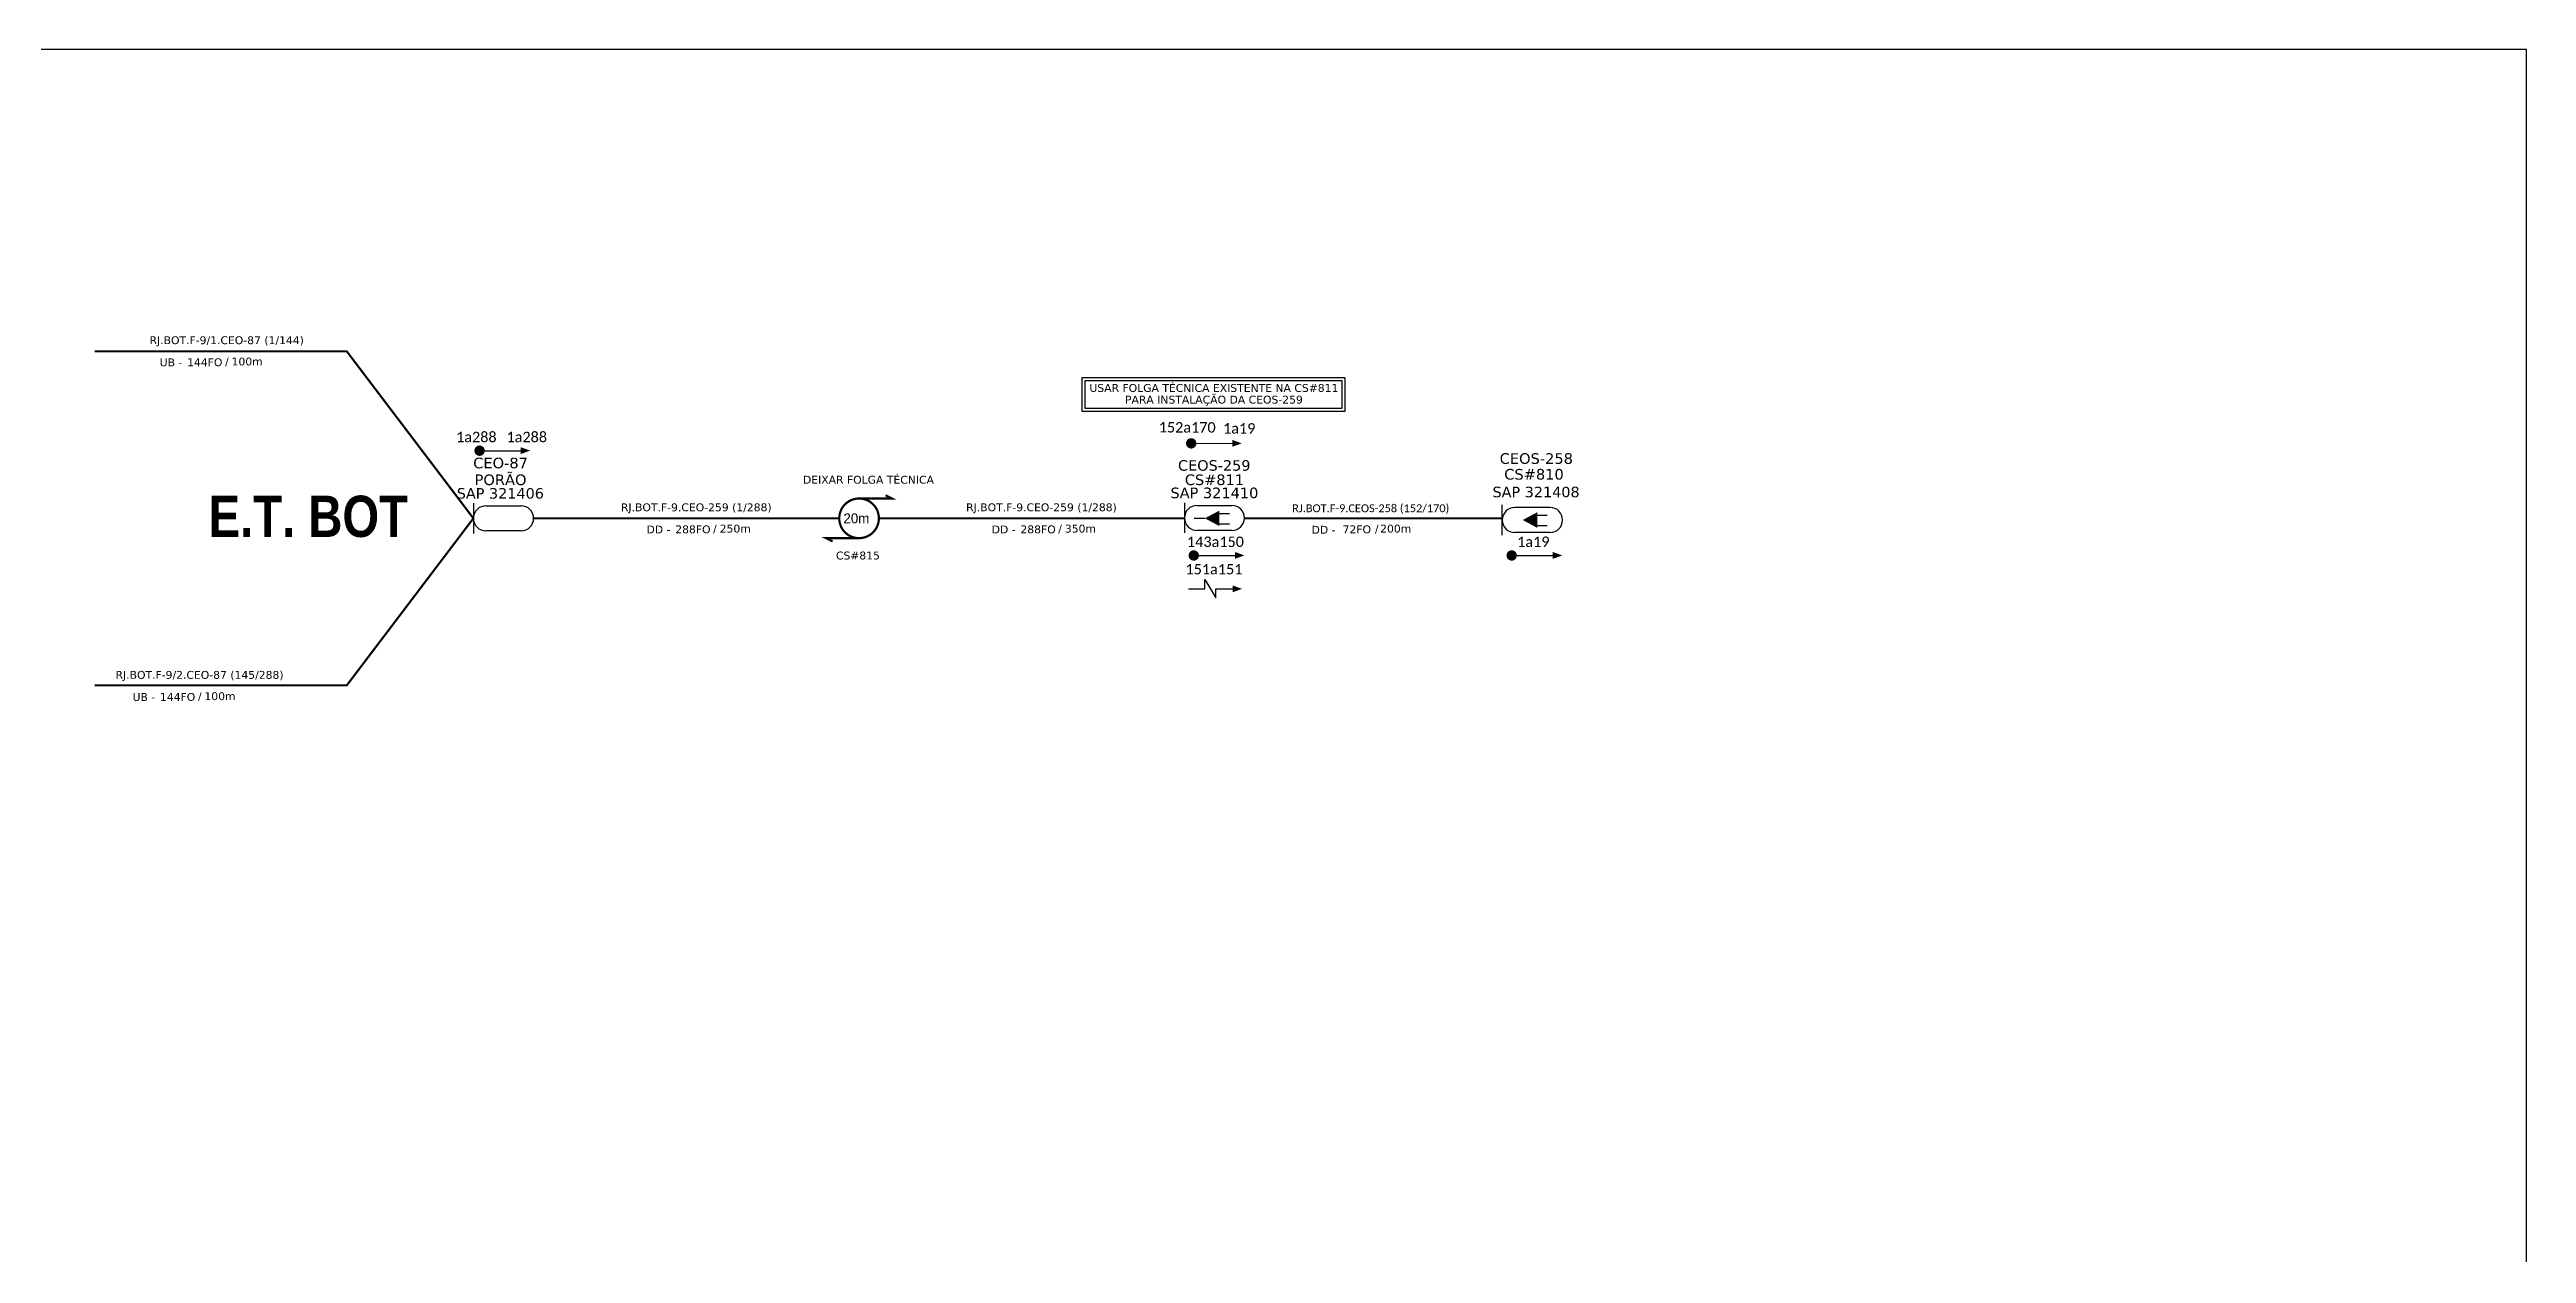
# Model space of a CAD drawing. Header units: metres. Extents: x -1286 to 467, y -500 to 94.
# Drawn here: x -917.4 to -445.1, y -135.4 to 94.2 of the extents above; entities that cross this region are included whole.
import ezdxf
from ezdxf.enums import TextEntityAlignment as Align

# ---------------------------------------------------------------- set-up
doc = ezdxf.new("R2010")
doc.units = ezdxf.units.M
for name, color, linetype in [('20.4-CEOS', 1, 'Continuous'), ('20.5-CABO AÉREO', 1, 'Continuous'), ('20.5-CEO', 1, 'Continuous'), ('E.T.', 7, 'Continuous'), ('SETA', 7, 'Continuous')]:
    doc.layers.add(name, color=color, linetype=linetype)
doc.layers.add('40.1-ETIQUETAS', color=1, linetype='Continuous', lineweight=20)
doc.styles.add('siredit', font='verdana.ttf')
doc.styles.add('SWISS BIT', font='swisscb.ttf')

# ---------------------------------------------------------------- blocks, each defined once
blk = doc.blocks.new('ETIQUETA_RS5F')
at = {"layer": '40.1-ETIQUETAS', "color": 0, "style": 'siredit'}
blk.add_text('/', height=1.5, dxfattribs=at).set_placement((1.58, -1.95), align=Align.MIDDLE_RIGHT)
for tag, p in [('ETIQUETA_R_PRIMARIA', (1.21, 4.1)), ('ETIQUETA_R_SECUNDARIA', (1.21, 2.1)), ('F_ATIVAS/F_MORTAS', (1.14, -4.24))]:
    blk.add_attdef(tag, text='', height=1.5, dxfattribs=at).set_placement(p, align=Align.MIDDLE_CENTER)
for tag, p in [('TIPO_CABO', (-6.58, -2.12)), ('CAP_CABO', (0.4, -2.09))]:
    blk.add_attdef(tag, text='', height=1.5, dxfattribs=at).set_placement(p, align=Align.MIDDLE_RIGHT)
blk.add_attdef('METROS', text='', height=1.5, dxfattribs=at).set_placement((2.14, -1.95), align=Align.MIDDLE_LEFT)
for tag, p in [('FUSÃO_1', (0.85, -8.39)), ('FUSÃO_2', (0.85, -10.6)), ('FUSÃO_3', (0.85, -12.93)), ('FUSÃO_4', (0.85, -15.14)), ('FUSÃO_5', (0.85, -17.16))]:
    blk.add_attdef(tag, text='', height=1.5, dxfattribs=at).set_placement(p, align=Align.CENTER)

msp = doc.modelspace()

# ---------------------------------------------------------------- linework, layer by layer
msp.add_lwpolyline([(-1286.07, -499.81), (-445.07, -499.81), (-445.07, 94.19), (-1286.07, 94.19)], close=True)
at = {"color": 7}
for points in [[(-720.49, 31.69), (-670.36, 31.69), (-670.36, 25.18), (-720.49, 25.18)], [(-719.89, 31.09), (-670.96, 31.09), (-670.96, 25.78), (-719.89, 25.78)]]:
    msp.add_lwpolyline(points, close=True, dxfattribs=at)
for points, const_width in [([(-700.17, 19.11, 1), (-699.18, 19.1, 1)], 0.99), ([(-835.86, 17.71, 1), (-834.87, 17.71, 1)], 0.99), ([(-763.01, 8.59, 1.000012), (-763.01, 1.03, 0.999978)], 0.42), ([(-699.68, -2.27, 1), (-698.69, -2.27, 1)], 0.99), ([(-639.06, -2.27, 1), (-638.07, -2.27, 1)], 0.99)]:
    msp.add_lwpolyline(points, format="xyb", close=True, dxfattribs=dict(at, const_width=const_width))
at = {"color": 7, "const_width": 0.394}
for points in [[(-763.01, 8.59), (-756.71, 8.59), (-757.97, 9.22)], [(-763.01, 1.03), (-769.31, 1.03), (-768.05, 0.4)]]:
    msp.add_lwpolyline(points, dxfattribs=at)
at = {"color": 7}
msp.add_lwpolyline([(-697.05, -8.64), (-697.05, -6.88), (-694.96, -10.38), (-694.96, -8.64)], dxfattribs=at)
at = {"layer": '20.4-CEOS', "color": 7}
for p, q in [((-631.26, 6.89), (-637.98, 6.89)), ((-631.26, 2.1), (-637.98, 2.1))]:
    msp.add_line(p, q, dxfattribs=at)
for points in [[(-699.11, 4.81), (-697.07, 4.81)], [(-694.42, 5.76), (-692.38, 5.76)], [(-640.37, 1.61), (-640.37, 7.38)], [(-633.83, 5.44), (-631.79, 5.44)], [(-694.42, 3.77), (-692.38, 3.77)], [(-633.83, 3.45), (-631.79, 3.45)]]:
    msp.add_lwpolyline(points, dxfattribs=at)
for points in [[(-697.07, 4.81, 0, 2.95, 0), (-694.3, 4.81, 2.95, 2.95, 0)], [(-636.47, 4.49, 0, 2.95, 0), (-633.7, 4.49, 2.95, 2.95, 0)]]:
    msp.add_lwpolyline(points, format="xyseb", dxfattribs=at)
for centre, start, end in [((-637.98, 4.49), 90, 270), ((-631.26, 4.49), 270, 90)]:
    msp.add_arc(centre, 2.39, start, end, dxfattribs=at)
at = {"layer": '20.5-CABO AÉREO', "color": 7, "ltscale": 50, "const_width": 0.4}
for points in [[(-908.76, 36.63), (-860.68, 36.63), (-836.55, 4.81)], [(-908.76, -27.02), (-860.68, -27.02), (-836.55, 4.81)], [(-825.05, 4.81), (-766.79, 4.81)], [(-759.23, 4.81), (-700.97, 4.81)], [(-689.47, 4.81), (-640.35, 4.81)]]:
    msp.add_lwpolyline(points, dxfattribs=at)
at = {"layer": '20.5-CEO', "color": 7}
for p, q in [((-834.16, 7.2), (-827.46, 7.2)), ((-698.59, 7.27), (-691.92, 7.27)), ((-827.46, 2.42), (-834.16, 2.42)), ((-691.92, 2.51), (-698.59, 2.51))]:
    msp.add_line(p, q, dxfattribs=at)
for points in [[(-836.55, 7.69), (-836.55, 1.93)], [(-700.97, 7.76), (-700.97, 2.02)]]:
    msp.add_lwpolyline(points, dxfattribs=at)
for centre, radius, start, end in [((-834.16, 4.81), 2.39, 90, 270), ((-827.46, 4.81), 2.39, 270, 90), ((-698.59, 4.89), 2.38, 90, 270), ((-691.92, 4.89), 2.38, 270, 90)]:
    msp.add_arc(centre, radius, start, end, dxfattribs=at)
at = {"layer": 'SETA', "color": 7}
for points in [[(-699.68, 19.11), (-691.17, 19.09)], [(-835.36, 17.71), (-826.85, 17.71)], [(-699.18, -2.27), (-690.67, -2.27)], [(-638.56, -2.27), (-630.05, -2.27)], [(-700.21, -8.64), (-697.05, -8.64)], [(-694.96, -8.64), (-691.8, -8.64)]]:
    msp.add_lwpolyline(points, dxfattribs=at)
for points in [[(-691.85, 19.77), (-690.04, 19.11), (-691.85, 18.45)], [(-827.54, 18.38), (-825.72, 17.72), (-827.54, 17.06)], [(-691.35, -1.6), (-689.54, -2.26), (-691.35, -2.92)], [(-630.74, -1.6), (-628.92, -2.26), (-630.74, -2.92)], [(-691.8, -7.98), (-689.98, -8.64), (-691.8, -9.3)]]:
    msp.add_solid(points, dxfattribs=at)

# ---------------------------------------------------------------- block references
at = {"layer": '40.1-ETIQUETAS', "color": 7}
ref = msp.add_blockref('ETIQUETA_RS5F', (-884.78, 36.67), dxfattribs=at)
ref.add_attrib('ETIQUETA_R_SECUNDARIA', 'RJ.BOT.F-9/1.CEO-87 (1/144)', dxfattribs={"color": 0, "height": 1.5, "style": 'siredit'}).set_placement((-883.59, 38.77), align=Align.MIDDLE_CENTER)
ref.add_attrib('TIPO_CABO', 'UB - ', dxfattribs={"color": 0, "height": 1.5, "style": 'siredit'}).set_placement((-891.39, 34.55), align=Align.MIDDLE_RIGHT)
ref.add_attrib('CAP_CABO', '144FO', dxfattribs={"color": 0, "height": 1.5, "style": 'siredit'}).set_placement((-884.41, 34.57), align=Align.MIDDLE_RIGHT)
ref.add_attrib('METROS', '100m', dxfattribs={"color": 0, "height": 1.5, "style": 'siredit'}).set_placement((-882.66, 34.71), align=Align.MIDDLE_LEFT)
ref = msp.add_blockref('ETIQUETA_RS5F', (-889.95, -27.15), dxfattribs=at)
ref.add_attrib('ETIQUETA_R_SECUNDARIA', 'RJ.BOT.F-9/2.CEO-87 (145/288)', dxfattribs={"color": 0, "height": 1.5, "style": 'siredit'}).set_placement((-888.77, -25.04), align=Align.MIDDLE_CENTER)
ref.add_attrib('TIPO_CABO', 'UB - ', dxfattribs={"color": 0, "height": 1.5, "style": 'siredit'}).set_placement((-896.57, -29.26), align=Align.MIDDLE_RIGHT)
ref.add_attrib('CAP_CABO', '144FO', dxfattribs={"color": 0, "height": 1.5, "style": 'siredit'}).set_placement((-889.58, -29.24), align=Align.MIDDLE_RIGHT)
ref.add_attrib('METROS', '100m', dxfattribs={"color": 0, "height": 1.5, "style": 'siredit'}).set_placement((-887.84, -29.1), align=Align.MIDDLE_LEFT)

# ---------------------------------------------------------------- texts
at = {"color": 7}
msp.add_text('20m', height=1.89, dxfattribs=at).set_placement((-765.98, 3.86))
at = {"color": 7, "char_height": 1.98, "width": 25.1052, "attachment_point": 5}
for s, insert in [('{\\fCalibri|b0|i0|c0|p34;\\C7;1a288}', (-835.99, 20.31)), ('{\\fCalibri|b0|i0|c0|p34;\\C7;1a288}', (-826.37, 20.31)), ('{\\fCalibri|b0|i0|c0|p34;\\C7;143a150}', (-695.05, 0.33)), ('{\\fCalibri|b0|i0|c0|p34;\\C7;1a19}', (-634.43, 0.33)), ('{\\fCalibri|b0|i0|c0|p34;151a151}', (-695.34, -4.9))]:
    msp.add_mtext(s, dxfattribs=dict(at, insert=insert))
at = {"color": 7, "char_height": 1.98, "width": 25.1052, "attachment_point": 5, "rotation": 359.9221}
for s, insert in [('{\\fCalibri|b0|i0|c0|p34;\\C7;152a170}', (-700.44, 22.15)), ('{\\fCalibri|b0|i0|c0|p34;\\C7;1a19}', (-690.52, 21.95))]:
    msp.add_mtext(s, dxfattribs=dict(at, insert=insert))
at = {"layer": '20.4-CEOS', "color": 7, "style": 'siredit'}
for s, height, p in [('CEO-87', 2.028, (-831.37, 15.36)), ('CEOS-258', 2.028, (-633.87, 16.21)), ('CS#810 ', 2.028, (-633.87, 13.21)), ('SAP 321406', 2, (-831.41, 9.57)), ('PORÃO', 2.028, (-831.37, 12.16)), ('SAP 321408', 2, (-633.92, 9.83))]:
    msp.add_text(s, height=height, dxfattribs=at).set_placement(p, align=Align.MIDDLE_CENTER)
msp.add_text('CEOS-259', height=2.007, dxfattribs=at).set_placement((-695.28, 15.9), align=Align.TOP_CENTER)
at = {"layer": '20.5-CEO', "color": 7, "style": 'siredit'}
for s, p in [('SAP 321410', (-695.25, 10.67)), ('CS#811', (-695.25, 13.17))]:
    msp.add_text(s, height=2.016, dxfattribs=at).set_placement(p, align=Align.TOP_CENTER)
at = {"layer": '40.1-ETIQUETAS', "color": 7, "style": 'siredit'}
for s, p in [('USAR FOLGA TÉCNICA EXISTENTE NA CS#811', (-695.35, 29.67)), ('PARA INSTALAÇÃO DA CEOS-259', (-695.35, 27.44)), ('DEIXAR FOLGA TÉCNICA', (-761.22, 12.17)), ('RJ.BOT.F-9.CEO-259 (1/288)', (-794.05, 6.91)), ('RJ.BOT.F-9.CEO-259 (1/288)', (-728.23, 6.91)), ('CS#815', (-763.23, -2.28))]:
    msp.add_text(s, height=1.5, dxfattribs=at).set_placement(p, align=Align.MIDDLE_CENTER)
for s, p in [('DD - ', (-798.32, 2.69)), ('288FO', (-791.33, 2.71)), ('/', (-790.15, 2.85)), ('DD - ', (-732.5, 2.69)), ('288FO', (-725.51, 2.71)), ('/', (-724.33, 2.85)), ('DD - ', (-671.51, 2.63)), ('72FO', (-665.39, 2.71)), ('/', (-663.94, 2.85))]:
    msp.add_text(s, height=1.5, dxfattribs=at).set_placement(p, align=Align.MIDDLE_RIGHT)
for s, p in [('250m', (-789.59, 2.85)), ('350m', (-723.77, 2.85)), ('200m', (-663.65, 2.85))]:
    msp.add_text(s, height=1.5, dxfattribs=at).set_placement(p, align=Align.MIDDLE_LEFT)
at = {"layer": '40.1-ETIQUETAS', "color": 7, "insert": (-665.44, 6.57), "char_height": 1.5, "width": 60.0234, "attachment_point": 5, "style": 'siredit'}
msp.add_mtext('{\\fCalibri|b0|i0|c0|p34;RJ.BOT.F-9.CEOS-258 (152/170\\C0;) }', dxfattribs=at)
at = {"layer": 'E.T.', "color": 7, "style": 'SWISS BIT'}
msp.add_text('E.T. BOT', height=7.861, dxfattribs=at).set_placement((-868.03, 1.26), align=Align.CENTER)

doc.saveas('drawing.dxf')
